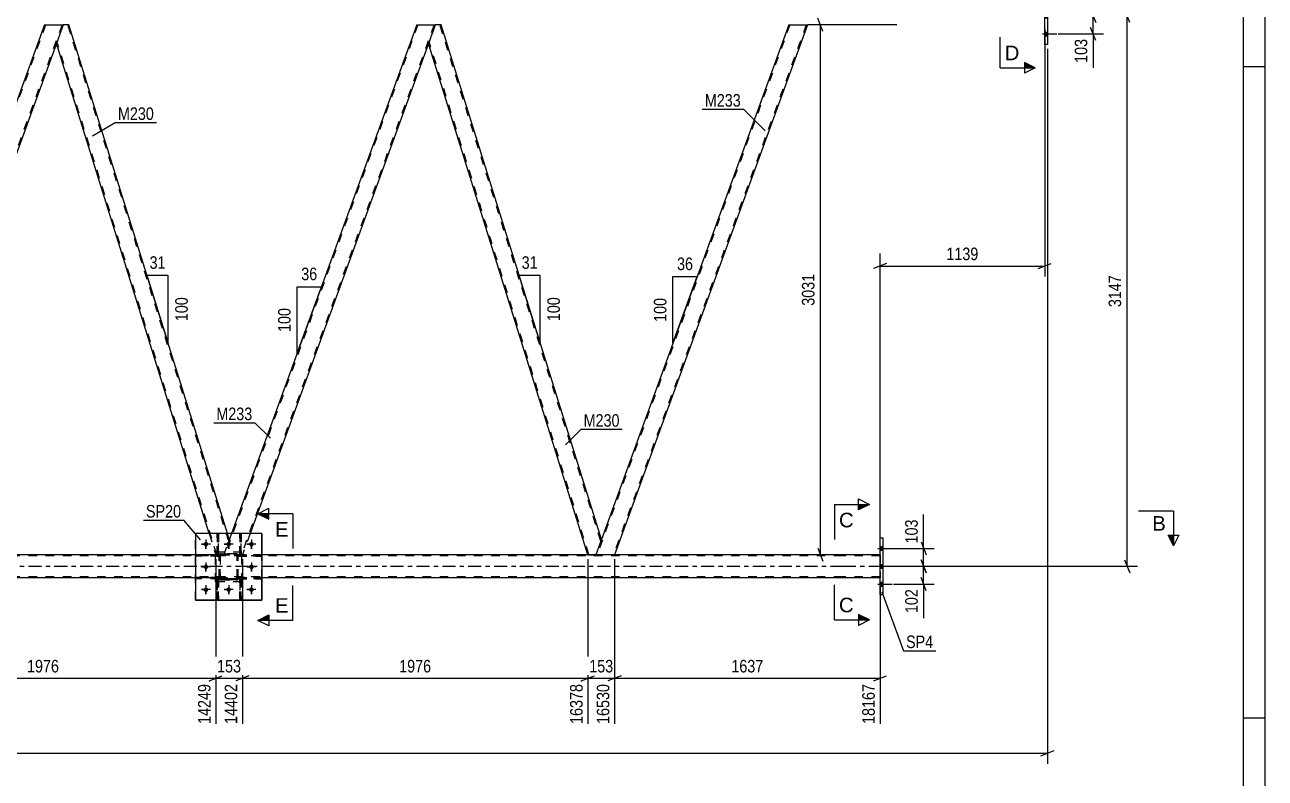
# Model space of a CAD drawing. Header units: millimetres. Extents: x 0 to 841, y 0 to 594.
# Drawn here: x 557.2 to 841, y 284.3 to 456.6 of the extents above; entities that cross this region are included whole.
import ezdxf

# ---------------------------------------------------------------- set-up
doc = ezdxf.new("R2010")
doc.units = ezdxf.units.MM
doc.linetypes.add('DXK_LINE_DOT2', pattern=[3.9198, 1.9599, -1.9599])
doc.linetypes.add('DXK_LINE_DOT3', pattern=[5.9187, 2.979, -0.9799, 0.9799, -0.9799])
doc.styles.add('Arial', font='arial.ttf', dxfattribs={"height": 0.2})
doc.styles.add('Arial Narrow', font='ARIALN.TTF', dxfattribs={"height": 0.2})

# ---------------------------------------------------------------- blocks, each defined once
blk = doc.blocks.new('Unknown-248143587-1133')
at = {"color": 5, "linetype": 'Continuous'}
for p, q in [((841, 0), (841, 594)), ((836, 5), (836, 589)), ((841, 447), (836, 447)), ((841, 298), (836, 298))]:
    blk.add_line(p, q, dxfattribs=at)
blk = doc.blocks.new('Bolt-248143587-3933 - 3863')
at = {"linetype": 'Continuous'}
for points in [[(753.53, 336.4), (753.53, 337.28), (752.89, 337.28), (752.89, 336.4)], [(753.53, 336.4), (753.53, 337.28), (752.89, 337.28), (752.89, 336.4)], [(753.53, 336.4), (753.53, 337.28), (752.89, 337.28), (752.89, 336.4)], [(753.53, 332.3), (753.53, 333.18), (752.89, 333.18), (752.89, 332.3)], [(753.53, 332.3), (753.53, 333.18), (752.89, 333.18), (752.89, 332.3)], [(753.53, 328.2), (753.53, 329.08), (752.89, 329.08), (752.89, 328.2)], [(753.53, 328.2), (753.53, 329.08), (752.89, 329.08), (752.89, 328.2)], [(753.53, 328.2), (753.53, 329.08), (752.89, 329.08), (752.89, 328.2)]]:
    blk.add_hatch(color=1, dxfattribs=at).paths.add_polyline_path(points)
at = {"color": 1, "linetype": 'Continuous'}
for p, q in [((752.37, 336.84), (755.69, 336.84)), ((752.37, 336.84), (755.69, 336.84)), ((752.37, 336.84), (755.69, 336.84)), ((752.89, 337.28), (753.53, 337.28)), ((752.89, 337.28), (753.53, 337.28)), ((752.89, 337.28), (753.53, 337.28)), ((752.89, 336.4), (753.53, 336.4)), ((752.89, 336.4), (753.53, 336.4)), ((752.89, 336.4), (753.53, 336.4)), ((752.37, 332.74), (755.69, 332.74)), ((752.37, 332.74), (755.69, 332.74)), ((752.89, 333.18), (753.53, 333.18)), ((752.89, 333.18), (753.53, 333.18)), ((752.89, 332.3), (753.53, 332.3)), ((752.89, 332.3), (753.53, 332.3)), ((752.37, 328.64), (755.69, 328.64)), ((752.37, 328.64), (755.69, 328.64)), ((752.37, 328.64), (755.69, 328.64)), ((752.89, 329.08), (753.53, 329.08)), ((752.89, 329.08), (753.53, 329.08)), ((752.89, 329.08), (753.53, 329.08)), ((752.89, 328.2), (753.53, 328.2)), ((752.89, 328.2), (753.53, 328.2)), ((752.89, 328.2), (753.53, 328.2))]:
    blk.add_line(p, q, dxfattribs=at)
blk = doc.blocks.new('Part-248143587-3879 - 3863')
at = {"color": 2, "linetype": 'Continuous'}
for p, q in [((611.48, 340.2), (596.28, 340.2)), ((596.28, 340.2), (596.28, 325)), ((611.48, 340.2), (611.48, 325)), ((611.48, 325), (596.28, 325))]:
    blk.add_line(p, q, dxfattribs=at)
blk = doc.blocks.new('Part-248143587-3935 - 3863')
at = {"color": 7, "linetype": 'DXK_LINE_DOT2'}
for p, q in [((596.28, 325), (596.28, 340.2)), ((611.48, 340.2), (596.28, 340.2)), ((611.48, 330.1), (611.48, 335.38))]:
    blk.add_line(p, q, dxfattribs=at)
at = {"color": 2, "linetype": 'Continuous'}
for p, q in [((611.48, 340.2), (611.48, 340.2)), ((611.48, 335.38), (611.48, 340.2)), ((611.48, 325), (611.48, 330.1)), ((596.28, 325), (596.28, 325)), ((596.28, 325), (611.48, 325))]:
    blk.add_line(p, q, dxfattribs=at)
blk = doc.blocks.new('Bolt-248143587-3872 - 3863')
at = {"linetype": 'Continuous'}
for points in [[(599.2, 337.8, -1), (598.16, 337.8, -1)], [(604.4, 337.8, -1), (603.36, 337.8, -1)], [(609.6, 337.8, -1), (608.56, 337.8, -1)], [(599.2, 332.6, -1), (598.16, 332.6, -1)], [(609.6, 332.6, -1), (608.56, 332.6, -1)], [(599.2, 327.4, -1), (598.16, 327.4, -1)], [(604.4, 327.4, -1), (603.36, 327.4, -1)], [(609.6, 327.4, -1), (608.56, 327.4, -1)]]:
    blk.add_hatch(color=1, dxfattribs=at).paths.add_polyline_path(points)
at = {"color": 1, "linetype": 'Continuous'}
for p, q in [((599.72, 337.8), (597.64, 337.8)), ((598.68, 338.84), (598.68, 336.76)), ((604.92, 337.8), (602.84, 337.8)), ((603.88, 338.84), (603.88, 336.76)), ((610.12, 337.8), (608.04, 337.8)), ((609.08, 338.84), (609.08, 336.76)), ((599.72, 332.6), (597.64, 332.6)), ((598.68, 333.64), (598.68, 331.56)), ((610.12, 332.6), (608.04, 332.6)), ((609.08, 333.64), (609.08, 331.56)), ((599.72, 327.4), (597.64, 327.4)), ((598.68, 328.44), (598.68, 326.36)), ((604.92, 327.4), (602.84, 327.4)), ((603.88, 328.44), (603.88, 326.36)), ((610.12, 327.4), (608.04, 327.4)), ((609.08, 328.44), (609.08, 326.36))]:
    blk.add_line(p, q, dxfattribs=at)
blk = doc.blocks.new('Part-248143587-3880 - 3863')
at = {"color": 7, "linetype": 'DXK_LINE_DOT2'}
for p, q in [((606.08, 335.04), (606.08, 335.36)), ((606.08, 335.36), (611.48, 335.36)), ((611.48, 335.04), (606.08, 335.04)), ((606.68, 335.04), (606.68, 335.36)), ((611.48, 335.36), (611.48, 335.04))]:
    blk.add_line(p, q, dxfattribs=at)
blk = doc.blocks.new('Part-248143587-3881 - 3863')
at = {"color": 7, "linetype": 'DXK_LINE_DOT2'}
for p, q in [((606.08, 329.84), (606.08, 330.16)), ((606.08, 330.16), (611.48, 330.16)), ((611.48, 329.84), (606.08, 329.84)), ((606.68, 329.84), (606.68, 330.16)), ((611.48, 330.16), (611.48, 329.84))]:
    blk.add_line(p, q, dxfattribs=at)
blk = doc.blocks.new('Part-248143587-3882 - 3863')
at = {"color": 7, "linetype": 'DXK_LINE_DOT2'}
for p, q in [((601.68, 335.36), (596.28, 335.36)), ((596.28, 335.04), (596.28, 335.36)), ((601.68, 335.04), (596.28, 335.04)), ((601.08, 335.04), (601.08, 335.36)), ((601.68, 335.36), (601.68, 335.04))]:
    blk.add_line(p, q, dxfattribs=at)
blk = doc.blocks.new('Part-248143587-3883 - 3863')
at = {"color": 7, "linetype": 'DXK_LINE_DOT2'}
for p, q in [((601.68, 330.16), (596.28, 330.16)), ((596.28, 329.84), (596.28, 330.16)), ((601.68, 329.84), (596.28, 329.84)), ((601.08, 329.84), (601.08, 330.16)), ((601.68, 330.16), (601.68, 329.84))]:
    blk.add_line(p, q, dxfattribs=at)
blk = doc.blocks.new('Part-248143587-3950 - 3863')
at = {"color": 7, "linetype": 'DXK_LINE_DOT2'}
for p, q in [((744.27, 335.14), (72.73, 335.14)), ((611.48, 335.38), (596.28, 335.38)), ((752.89, 335.14), (744.37, 335.14)), ((752.89, 335.38), (752.89, 330.1)), ((744.27, 330.34), (72.73, 330.34)), ((611.48, 330.1), (596.28, 330.1)), ((752.89, 330.34), (744.37, 330.34))]:
    blk.add_line(p, q, dxfattribs=at)
at = {"color": 2, "linetype": 'Continuous'}
for p, q in [((596.28, 335.38), (356.06, 335.38)), ((744.27, 335.38), (611.48, 335.38)), ((752.89, 335.38), (744.37, 335.38)), ((596.28, 330.1), (356.06, 330.1)), ((744.27, 330.1), (611.48, 330.1)), ((752.89, 330.1), (744.37, 330.1))]:
    blk.add_line(p, q, dxfattribs=at)
at = {"color": 7, "linetype": 'DXK_LINE_DOT3'}
for p, q in [((72.73, 332.74), (744.27, 332.74)), ((744.37, 332.74), (752.89, 332.74))]:
    blk.add_line(p, q, dxfattribs=at)
blk = doc.blocks.new('Part-248143587-3886 - 3863')
at = {"color": 2, "linetype": 'Continuous'}
for p, q in [((606.43, 340.2), (606.43, 340.2)), ((606.75, 340.2), (606.43, 340.2)), ((606.75, 340.2), (606.75, 340.2))]:
    blk.add_line(p, q, dxfattribs=at)
at = {"color": 7, "linetype": 'DXK_LINE_DOT2'}
for p, q in [((606.43, 335.36), (606.43, 340.2)), ((606.75, 335.36), (606.75, 340.2)), ((606.43, 335.96), (606.75, 335.96)), ((606.75, 335.36), (606.43, 335.36))]:
    blk.add_line(p, q, dxfattribs=at)
blk = doc.blocks.new('Part-248143587-3889 - 3863')
at = {"color": 2, "linetype": 'Continuous'}
for p, q in [((601.23, 340.2), (601.23, 340.2)), ((601.55, 340.2), (601.23, 340.2)), ((601.55, 340.2), (601.55, 340.2))]:
    blk.add_line(p, q, dxfattribs=at)
at = {"color": 7, "linetype": 'DXK_LINE_DOT2'}
for p, q in [((601.23, 335.36), (601.23, 340.2)), ((601.55, 335.36), (601.55, 340.2)), ((601.23, 335.96), (601.55, 335.96)), ((601.55, 335.36), (601.23, 335.36))]:
    blk.add_line(p, q, dxfattribs=at)
blk = doc.blocks.new('Part-248143587-3956 - 3863')
at = {"color": 7, "linetype": 'DXK_LINE_DOT2'}
for p, q in [((611.48, 330.16), (606.08, 330.16)), ((606.08, 329.84), (606.08, 330.16)), ((606.08, 329.84), (606.08, 330.16)), ((606.08, 329.84), (611.48, 329.84)), ((606.68, 329.84), (606.68, 330.16)), ((611.48, 330.1), (611.48, 330.16))]:
    blk.add_line(p, q, dxfattribs=at)
at = {"color": 2, "linetype": 'Continuous'}
for q in [(611.48, 330.1), (611.48, 329.84)]:
    blk.add_line((611.48, 329.84), q, dxfattribs=at)
blk = doc.blocks.new('Part-248143587-3892 - 3863')
at = {"color": 7, "linetype": 'DXK_LINE_DOT2'}
for p, q in [((606.75, 329.84), (606.43, 329.84)), ((606.43, 329.84), (606.43, 325)), ((606.43, 329.24), (606.75, 329.24)), ((606.75, 329.84), (606.75, 325)), ((606.43, 325), (606.75, 325))]:
    blk.add_line(p, q, dxfattribs=at)
blk = doc.blocks.new('Part-248143587-3895 - 3863')
at = {"color": 7, "linetype": 'DXK_LINE_DOT2'}
for p, q in [((601.55, 329.84), (601.23, 329.84)), ((601.23, 329.84), (601.23, 325)), ((601.23, 329.24), (601.55, 329.24)), ((601.55, 329.84), (601.55, 325)), ((601.23, 325), (601.55, 325))]:
    blk.add_line(p, q, dxfattribs=at)
blk = doc.blocks.new('Part-248143587-3967 - 3863')
at = {"color": 2, "linetype": 'Continuous'}
for p, q in [((651.14, 456.6), (649.59, 452.35)), ((652.46, 456.6), (651.14, 456.6)), ((689.16, 338.85), (652.46, 456.6)), ((686.05, 335.38), (649.59, 452.35)), ((688.89, 338.11), (687.89, 335.38)), ((689.16, 338.85), (688.89, 338.11))]:
    blk.add_line(p, q, dxfattribs=at)
at = {"color": 7, "linetype": 'DXK_LINE_DOT2'}
for p, q in [((689.02, 338.48), (652.2, 456.6)), ((686.3, 335.38), (649.73, 452.72)), ((689.14, 338.79), (688.89, 338.11)), ((686.05, 335.38), (687.89, 335.38))]:
    blk.add_line(p, q, dxfattribs=at)
blk = doc.blocks.new('Bolt-248143587-3932 - 3863')
at = {"linetype": 'Continuous'}
for points in [[(791.2, 462.26), (791.2, 463.14), (790.56, 463.14), (790.56, 462.26)], [(791.2, 462.26), (791.2, 463.14), (790.56, 463.14), (790.56, 462.26)], [(791.2, 462.26), (791.2, 463.14), (790.56, 463.14), (790.56, 462.26)], [(791.2, 458.16), (791.2, 459.04), (790.56, 459.04), (790.56, 458.16)], [(791.2, 458.16), (791.2, 459.04), (790.56, 459.04), (790.56, 458.16)], [(791.2, 454.06), (791.2, 454.94), (790.56, 454.94), (790.56, 454.06)], [(791.2, 454.06), (791.2, 454.94), (790.56, 454.94), (790.56, 454.06)], [(791.2, 454.06), (791.2, 454.94), (790.56, 454.94), (790.56, 454.06)]]:
    blk.add_hatch(color=1, dxfattribs=at).paths.add_polyline_path(points)
at = {"color": 1, "linetype": 'Continuous'}
for p, q in [((790.04, 462.7), (793.36, 462.7)), ((790.04, 462.7), (793.36, 462.7)), ((790.04, 462.7), (793.36, 462.7)), ((790.56, 463.14), (791.2, 463.14)), ((790.56, 463.14), (791.2, 463.14)), ((790.56, 463.14), (791.2, 463.14)), ((790.56, 462.26), (791.2, 462.26)), ((790.56, 462.26), (791.2, 462.26)), ((790.56, 462.26), (791.2, 462.26)), ((790.04, 458.6), (793.36, 458.6)), ((790.04, 458.6), (793.36, 458.6)), ((790.56, 459.04), (791.2, 459.04)), ((790.56, 459.04), (791.2, 459.04)), ((790.56, 458.16), (791.2, 458.16)), ((790.56, 458.16), (791.2, 458.16)), ((790.04, 454.5), (793.36, 454.5)), ((790.04, 454.5), (793.36, 454.5)), ((790.04, 454.5), (793.36, 454.5)), ((790.56, 454.94), (791.2, 454.94)), ((790.56, 454.94), (791.2, 454.94)), ((790.56, 454.94), (791.2, 454.94)), ((790.56, 454.06), (791.2, 454.06)), ((790.56, 454.06), (791.2, 454.06)), ((790.56, 454.06), (791.2, 454.06))]:
    blk.add_line(p, q, dxfattribs=at)
blk = doc.blocks.new('Part-248143587-3955 - 3863')
at = {"color": 7, "linetype": 'DXK_LINE_DOT2'}
for p, q in [((596.28, 335.04), (596.28, 335.36)), ((596.28, 335.36), (601.55, 335.36)), ((601.68, 335.04), (596.28, 335.04)), ((601.08, 335.04), (601.08, 335.36)), ((601.08, 335.36), (601.68, 335.36)), ((601.08, 335.04), (601.68, 335.04)), ((601.68, 335.04), (601.68, 335.36)), ((601.68, 335.36), (601.68, 335.04))]:
    blk.add_line(p, q, dxfattribs=at)
blk = doc.blocks.new('Part-248143587-3957 - 3863')
at = {"color": 7, "linetype": 'DXK_LINE_DOT2'}
for p, q in [((606.88, 335.36), (606.08, 335.36)), ((606.08, 335.36), (606.08, 335.04)), ((606.08, 335.04), (606.08, 335.36)), ((606.08, 335.04), (611.48, 335.04)), ((611.48, 335.36), (606.68, 335.36)), ((606.68, 335.36), (606.68, 335.04)), ((611.48, 335.36), (611.48, 335.04))]:
    blk.add_line(p, q, dxfattribs=at)
blk = doc.blocks.new('Part-248143587-3962 - 3863')
at = {"color": 7, "linetype": 'DXK_LINE_DOT2'}
for p, q in [((647.14, 456.6), (603.02, 335.38)), ((650.88, 456.6), (606.76, 335.38)), ((647.14, 456.6), (647.16, 456.6)), ((651.14, 456.6), (649.59, 452.35)), ((604.52, 340.2), (602.76, 335.38)), ((608.77, 340.2), (607.02, 335.38)), ((607.02, 335.38), (602.76, 335.38))]:
    blk.add_line(p, q, dxfattribs=at)
at = {"color": 2, "linetype": 'Continuous'}
for p, q in [((646.88, 456.6), (604.52, 340.2)), ((646.88, 456.6), (651.14, 456.6)), ((649.59, 452.35), (608.77, 340.2))]:
    blk.add_line(p, q, dxfattribs=at)
blk = doc.blocks.new('Part-248143587-3972 - 3863')
at = {"color": 7, "linetype": 'DXK_LINE_DOT2'}
for p, q in [((732.27, 456.6), (688.15, 335.38)), ((736.02, 456.6), (691.9, 335.38)), ((732.27, 456.6), (732.29, 456.6)), ((689.16, 338.85), (687.89, 335.38)), ((692.15, 335.38), (687.89, 335.38))]:
    blk.add_line(p, q, dxfattribs=at)
at = {"color": 2, "linetype": 'Continuous'}
for p, q in [((732.01, 456.6), (689.16, 338.85)), ((736.27, 456.6), (692.15, 335.38)), ((732.01, 456.6), (736.27, 456.6))]:
    blk.add_line(p, q, dxfattribs=at)
blk = doc.blocks.new('Part-248143587-4025 - 3863')
at = {"color": 7, "linetype": 'DXK_LINE_DOT2'}
for p, q in [((562, 456.6), (517.88, 335.38)), ((565.75, 456.6), (521.63, 335.38)), ((562, 456.6), (562.02, 456.6)), ((566, 456.6), (564.46, 452.35)), ((518.89, 338.85), (517.63, 335.38)), ((521.88, 335.38), (517.63, 335.38))]:
    blk.add_line(p, q, dxfattribs=at)
at = {"color": 2, "linetype": 'Continuous'}
for p, q in [((561.75, 456.6), (518.89, 338.85)), ((561.75, 456.6), (566, 456.6)), ((564.46, 452.35), (521.88, 335.38))]:
    blk.add_line(p, q, dxfattribs=at)
blk = doc.blocks.new('Part-248143587-4030 - 3863')
at = {"color": 2, "linetype": 'Continuous'}
for p, q in [((566, 456.6), (564.46, 452.35)), ((567.32, 456.6), (566, 456.6)), ((603.6, 340.2), (567.32, 456.6)), ((599.41, 340.2), (564.46, 452.35))]:
    blk.add_line(p, q, dxfattribs=at)
at = {"color": 7, "linetype": 'DXK_LINE_DOT2'}
for p, q in [((603.89, 338.48), (567.07, 456.6)), ((601.17, 335.38), (564.59, 452.72)), ((599.41, 340.2), (600.92, 335.38)), ((602.76, 335.38), (604.02, 338.85)), ((604.02, 338.85), (603.6, 340.2)), ((600.92, 335.38), (602.76, 335.38))]:
    blk.add_line(p, q, dxfattribs=at)
blk = doc.blocks.new('Part-248143587-4040 - 3863')
at = {"color": 2, "linetype": 'Continuous'}
for p, q in [((790.56, 452.1), (790.56, 465.1)), ((790.56, 465.1), (791.2, 465.1)), ((791.2, 465.1), (791.2, 452.1)), ((791.2, 452.1), (790.56, 452.1))]:
    blk.add_line(p, q, dxfattribs=at)
blk = doc.blocks.new('Part-248143587-4045 - 3863')
at = {"color": 2, "linetype": 'Continuous'}
for p, q in [((752.89, 326.24), (752.89, 339.24)), ((752.89, 339.24), (753.53, 339.24)), ((753.53, 339.24), (753.53, 326.24)), ((753.53, 326.24), (752.89, 326.24))]:
    blk.add_line(p, q, dxfattribs=at)
blk = doc.blocks.new('Part-248143587-4067 - 3863')
at = {"color": 7, "linetype": 'DXK_LINE_DOT2'}
for p, q in [((596.28, 329.84), (596.28, 330.16)), ((596.28, 330.16), (601.68, 330.16)), ((601.68, 329.84), (596.28, 329.84)), ((601.08, 329.84), (601.08, 330.16)), ((601.08, 330.16), (601.68, 330.16)), ((601.08, 329.84), (601.68, 329.84)), ((601.68, 329.84), (601.68, 330.16)), ((601.68, 330.16), (601.68, 329.84))]:
    blk.add_line(p, q, dxfattribs=at)
blk = doc.blocks.new('Part-248143587-4070 - 3863')
at = {"color": 7, "linetype": 'DXK_LINE_DOT2'}
for p, q in [((606.76, 340.2), (606.44, 340.2)), ((606.44, 340.2), (606.44, 335.96)), ((606.44, 340.2), (606.44, 335.36)), ((606.76, 335.96), (606.76, 340.2)), ((606.76, 340.2), (606.76, 335.36)), ((606.76, 335.96), (606.44, 335.96)), ((606.44, 335.96), (606.44, 335.36)), ((606.76, 335.36), (606.44, 335.36)), ((606.76, 335.36), (606.76, 335.96)), ((606.76, 335.36), (606.76, 335.36))]:
    blk.add_line(p, q, dxfattribs=at)
blk = doc.blocks.new('Part-248143587-4073 - 3863')
at = {"color": 7, "linetype": 'DXK_LINE_DOT2'}
for p, q in [((601.56, 340.2), (601.24, 340.2)), ((601.24, 340.2), (601.24, 335.96)), ((601.24, 340.2), (601.24, 335.36)), ((601.56, 335.96), (601.56, 340.2)), ((601.56, 340.2), (601.56, 335.36)), ((601.56, 335.96), (601.24, 335.96)), ((601.24, 335.96), (601.24, 335.36)), ((601.56, 335.36), (601.24, 335.36)), ((601.56, 335.36), (601.56, 335.96)), ((601.56, 335.36), (601.56, 335.36))]:
    blk.add_line(p, q, dxfattribs=at)
blk = doc.blocks.new('Part-248143587-4076 - 3863')
at = {"color": 7, "linetype": 'DXK_LINE_DOT2'}
for p, q in [((606.76, 329.84), (606.44, 329.84)), ((606.44, 329.24), (606.44, 329.84)), ((606.44, 325), (606.44, 329.84)), ((606.76, 329.24), (606.44, 329.24)), ((606.44, 329.24), (606.44, 325)), ((606.76, 329.84), (606.76, 325)), ((606.76, 325), (606.76, 329.84))]:
    blk.add_line(p, q, dxfattribs=at)
at = {"color": 2, "linetype": 'Continuous'}
blk.add_line((606.44, 325), (606.76, 325), dxfattribs=at)
blk = doc.blocks.new('Part-248143587-4079 - 3863')
at = {"color": 7, "linetype": 'DXK_LINE_DOT2'}
for p, q in [((601.56, 329.84), (601.24, 329.84)), ((601.24, 329.24), (601.24, 329.84)), ((601.24, 325), (601.24, 329.84)), ((601.56, 329.24), (601.24, 329.24)), ((601.24, 329.24), (601.24, 325)), ((601.56, 329.84), (601.56, 325)), ((601.56, 325), (601.56, 329.84))]:
    blk.add_line(p, q, dxfattribs=at)
at = {"color": 2, "linetype": 'Continuous'}
blk.add_line((601.24, 325), (601.56, 325), dxfattribs=at)
blk = doc.blocks.new('Part-248143587-4081 - 3863')
at = {"color": 7, "linetype": 'DXK_LINE_DOT2'}
for p, q in [((601.68, 335.12), (601.71, 335.31)), ((601.71, 335.31), (601.68, 335.12)), ((601.68, 330.08), (601.68, 335.12)), ((601.92, 335.12), (601.94, 335.22)), ((601.92, 330.08), (601.92, 335.12)), ((601.94, 335.22), (601.99, 335.29)), ((601.97, 335.57), (602.16, 335.6)), ((602.16, 335.6), (601.97, 335.57)), ((601.99, 335.29), (602.06, 335.35)), ((602.06, 335.35), (602.16, 335.36)), ((605.6, 335.6), (602.16, 335.6)), ((602.16, 335.36), (605.6, 335.36)), ((605.6, 335.6), (605.78, 335.57)), ((605.78, 335.57), (605.6, 335.6)), ((605.6, 335.36), (605.69, 335.35)), ((605.69, 335.35), (605.77, 335.29)), ((605.77, 335.29), (605.82, 335.22)), ((605.82, 335.22), (605.84, 335.12)), ((605.84, 330.08), (605.84, 335.12)), ((606.04, 335.31), (606.08, 335.12)), ((606.08, 335.12), (606.04, 335.31)), ((606.08, 330.08), (606.08, 335.12)), ((601.71, 329.9), (601.68, 330.08)), ((601.68, 330.08), (601.71, 329.9)), ((601.94, 329.99), (601.92, 330.08)), ((601.99, 329.91), (601.94, 329.99)), ((602.16, 329.6), (601.97, 329.64)), ((601.97, 329.64), (602.16, 329.6)), ((602.06, 329.86), (601.99, 329.91)), ((602.16, 329.84), (602.06, 329.86)), ((605.6, 329.84), (602.16, 329.84)), ((605.6, 329.6), (602.16, 329.6)), ((605.69, 329.86), (605.6, 329.84)), ((605.78, 329.64), (605.6, 329.6)), ((605.6, 329.6), (605.78, 329.64)), ((605.77, 329.91), (605.69, 329.86)), ((605.82, 329.99), (605.77, 329.91)), ((605.84, 330.08), (605.82, 329.99)), ((606.08, 330.08), (606.04, 329.9)), ((606.04, 329.9), (606.08, 330.08))]:
    blk.add_line(p, q, dxfattribs=at)
at = {"color": 7, "linetype": 'DXK_LINE_DOT3'}
blk.add_line((603.88, 332.6), (603.88, 332.6), dxfattribs=at)
at = {"color": 7, "linetype": 'DXK_LINE_DOT2'}
for centre, start, end in [((602.16, 335.12), 112.5, 157.5), ((602.16, 335.12), 112.5, 157.5), ((605.6, 335.12), 22.5, 67.5), ((605.6, 335.12), 22.5, 67.5), ((602.16, 330.08), 202.5, 247.5), ((602.16, 330.08), 202.5, 247.5), ((605.6, 330.08), 292.5, 337.5), ((605.6, 330.08), 292.5, 337.5)]:
    blk.add_arc(centre, 0.48, start, end, dxfattribs=at)
blk = doc.blocks.new('Part-248143587-4082 - 3863')
at = {"color": 7, "linetype": 'DXK_LINE_DOT2'}
for p, q in [((606.88, 336), (600.88, 336)), ((600.88, 329.2), (600.88, 336)), ((606.88, 329.2), (606.88, 336)), ((606.88, 329.2), (600.88, 329.2))]:
    blk.add_line(p, q, dxfattribs=at)
blk = doc.blocks.new('Part-248143587-4083 - 3863')
at = {"color": 7, "linetype": 'DXK_LINE_DOT2'}
for p, q in [((606.88, 336), (600.88, 336)), ((600.88, 329.2), (600.88, 336)), ((606.88, 329.2), (606.88, 336)), ((606.88, 329.2), (600.88, 329.2))]:
    blk.add_line(p, q, dxfattribs=at)
blk = doc.blocks.new('Part-248143587-4084 - 3863')
at = {"color": 7, "linetype": 'DXK_LINE_DOT2'}
for p, q in [((601.68, 335.12), (601.72, 335.31)), ((601.72, 335.31), (601.68, 335.12)), ((601.68, 330.08), (601.68, 335.12)), ((601.68, 335.12), (601.68, 335.12)), ((601.68, 330.08), (601.68, 335.12)), ((601.92, 335.12), (601.94, 335.21)), ((601.94, 335.21), (601.92, 335.12)), ((601.92, 330.08), (601.92, 335.12)), ((601.92, 335.12), (601.92, 335.12)), ((601.92, 335.12), (601.92, 330.08)), ((601.94, 335.21), (601.99, 335.29)), ((601.99, 335.29), (601.94, 335.21)), ((601.98, 335.57), (602.16, 335.6)), ((602.16, 335.6), (601.98, 335.57)), ((601.99, 335.29), (602.07, 335.34)), ((602.07, 335.34), (601.99, 335.29)), ((602.07, 335.34), (602.16, 335.36)), ((602.16, 335.36), (602.07, 335.34)), ((602.16, 335.6), (605.6, 335.6)), ((602.16, 335.6), (602.16, 335.6)), ((602.16, 335.6), (605.6, 335.6)), ((602.16, 335.36), (605.6, 335.36)), ((602.16, 335.36), (602.16, 335.36)), ((602.16, 335.36), (605.6, 335.36)), ((605.6, 335.6), (605.6, 335.6)), ((605.6, 335.6), (605.79, 335.57)), ((605.79, 335.57), (605.6, 335.6)), ((605.6, 335.36), (605.6, 335.36)), ((605.6, 335.36), (605.69, 335.34)), ((605.69, 335.34), (605.77, 335.29)), ((605.77, 335.29), (605.82, 335.21)), ((605.82, 335.21), (605.77, 335.29)), ((605.82, 335.21), (605.84, 335.12)), ((605.84, 335.12), (605.82, 335.21)), ((605.84, 330.08), (605.84, 335.12)), ((605.84, 335.12), (605.84, 335.12)), ((605.84, 330.08), (605.84, 335.12)), ((606.05, 335.31), (606.08, 335.12)), ((606.08, 335.12), (606.05, 335.31)), ((606.08, 330.08), (606.08, 335.12)), ((606.08, 335.12), (606.08, 335.12)), ((606.08, 330.08), (606.08, 335.12)), ((601.68, 330.08), (601.68, 330.08)), ((601.72, 329.9), (601.68, 330.08)), ((601.68, 330.08), (601.72, 329.9)), ((601.92, 330.08), (601.92, 330.08)), ((601.94, 329.99), (601.92, 330.08)), ((601.92, 330.08), (601.94, 329.99)), ((601.99, 329.91), (601.94, 329.99)), ((601.94, 329.99), (601.99, 329.91)), ((602.16, 329.6), (601.98, 329.64)), ((601.98, 329.64), (602.16, 329.6)), ((602.07, 329.86), (601.99, 329.91)), ((602.16, 329.84), (602.07, 329.86)), ((602.16, 329.84), (605.6, 329.84)), ((602.16, 329.84), (602.16, 329.84)), ((602.16, 329.84), (605.6, 329.84)), ((602.16, 329.6), (605.6, 329.6)), ((602.16, 329.6), (602.16, 329.6)), ((605.6, 329.6), (602.16, 329.6)), ((605.69, 329.86), (605.6, 329.84)), ((605.6, 329.84), (605.69, 329.86)), ((605.6, 329.84), (605.6, 329.84)), ((605.79, 329.64), (605.6, 329.6)), ((605.6, 329.6), (605.79, 329.64)), ((605.6, 329.6), (605.6, 329.6)), ((605.77, 329.91), (605.69, 329.86)), ((605.69, 329.86), (605.77, 329.91)), ((605.82, 329.99), (605.77, 329.91)), ((605.77, 329.91), (605.82, 329.99)), ((605.84, 330.08), (605.82, 329.99)), ((605.82, 329.99), (605.84, 330.08)), ((605.84, 330.08), (605.84, 330.08)), ((606.08, 330.08), (606.05, 329.9)), ((606.05, 329.9), (606.08, 330.08)), ((606.08, 330.08), (606.08, 330.08))]:
    blk.add_line(p, q, dxfattribs=at)
at = {"color": 7, "linetype": 'DXK_LINE_DOT3'}
blk.add_line((603.88, 332.6), (603.88, 332.6), dxfattribs=at)
at = {"color": 7, "linetype": 'DXK_LINE_DOT2'}
for centre, start, end in [((602.16, 335.12), 112.5, 157.5), ((602.16, 335.12), 112.5, 157.5), ((605.6, 335.12), 22.5, 67.5), ((605.6, 335.12), 22.5, 67.5), ((602.16, 330.08), 202.5, 247.5), ((602.16, 330.08), 202.5, 247.5), ((605.6, 330.08), 292.5, 337.5), ((605.6, 330.08), 292.5, 337.5)]:
    blk.add_arc(centre, 0.48, start, end, dxfattribs=at)
blk = doc.blocks.new('Bolt-248143587-4114 - 3863')
at = {"color": 1, "linetype": 'Continuous'}
for p, q in [((597.64, 337.8), (598.33, 337.8)), ((598.68, 338.84), (598.68, 338.15)), ((599.72, 337.8), (599.03, 337.8)), ((602.84, 337.8), (603.53, 337.8)), ((603.88, 338.84), (603.88, 338.15)), ((604.92, 337.8), (604.23, 337.8)), ((608.04, 337.8), (608.73, 337.8)), ((609.08, 338.84), (609.08, 338.15)), ((610.12, 337.8), (609.43, 337.8)), ((598.68, 336.76), (598.68, 337.45)), ((603.88, 336.76), (603.88, 337.45)), ((609.08, 336.76), (609.08, 337.45)), ((597.64, 332.6), (598.33, 332.6)), ((598.68, 333.64), (598.68, 332.95)), ((598.68, 331.56), (598.68, 332.25)), ((599.72, 332.6), (599.03, 332.6)), ((608.04, 332.6), (608.73, 332.6)), ((609.08, 333.64), (609.08, 332.95)), ((609.08, 331.56), (609.08, 332.25)), ((610.12, 332.6), (609.43, 332.6)), ((597.64, 327.4), (598.33, 327.4)), ((598.68, 328.44), (598.68, 327.75)), ((598.68, 326.36), (598.68, 327.05)), ((599.72, 327.4), (599.03, 327.4)), ((602.84, 327.4), (603.53, 327.4)), ((603.88, 328.44), (603.88, 327.75)), ((603.88, 326.36), (603.88, 327.05)), ((604.92, 327.4), (604.23, 327.4)), ((608.04, 327.4), (608.73, 327.4)), ((609.08, 328.44), (609.08, 327.75)), ((609.08, 326.36), (609.08, 327.05)), ((610.12, 327.4), (609.43, 327.4))]:
    blk.add_line(p, q, dxfattribs=at)
blk = doc.blocks.new('StraightDimension-248143587-4302 - 3863')
at = {"color": 7, "linetype": 'Continuous'}
for p, q in [((607.02, 334.38), (607.02, 296.67)), ((686.05, 334.38), (686.05, 296.67)), ((608.52, 307.71), (605.52, 306.51)), ((607.02, 307.11), (686.05, 307.11)), ((684.55, 306.51), (687.55, 307.71))]:
    blk.add_line(p, q, dxfattribs=at)
at = {"color": 0}
blk.add_wipeout([(650.79, 307.86), (650.79, 312.06), (642.28, 312.06), (642.28, 307.86)], dxfattribs=at)
at = {"color": 0, "linetype": 'Continuous'}
blk.add_wipeout([(685.45, 306.41), (681.25, 306.41), (681.25, 296.07), (685.45, 296.07)], dxfattribs=at)
at = {"color": 3, "style": 'Arial Narrow'}
blk.add_text('1976', height=2.863, dxfattribs=at).set_placement((642.88, 308.46))
at = {"color": 3, "linetype": 'Continuous', "style": 'Arial Narrow'}
blk.add_text('16378', height=2.863, rotation=90.0002, dxfattribs=at).set_placement((684.85, 296.67))
blk = doc.blocks.new('StraightDimension-248143587-4282 - 3863')
at = {"color": 7, "linetype": 'Continuous'}
for p, q in [((686.05, 334.38), (686.05, 296.67)), ((692.15, 334.38), (692.15, 296.67)), ((684.55, 306.51), (687.55, 307.71)), ((686.05, 307.11), (692.15, 307.11)), ((693.65, 307.71), (690.65, 306.51))]:
    blk.add_line(p, q, dxfattribs=at)
at = {"color": 0}
blk.add_wipeout([(692.44, 307.86), (692.44, 312.06), (685.76, 312.06), (685.76, 307.86)], dxfattribs=at)
at = {"color": 0, "linetype": 'Continuous'}
blk.add_wipeout([(691.55, 306.41), (687.35, 306.41), (687.35, 296.07), (691.55, 296.07)], dxfattribs=at)
at = {"color": 3, "style": 'Arial Narrow'}
blk.add_text('153', height=2.863, dxfattribs=at).set_placement((686.36, 308.46))
at = {"color": 3, "linetype": 'Continuous', "style": 'Arial Narrow'}
blk.add_text('16530', height=2.863, rotation=90.0002, dxfattribs=at).set_placement((690.95, 296.67))
blk = doc.blocks.new('StraightDimension-248143587-4342 - 3863')
at = {"color": 7, "linetype": 'Continuous'}
for p, q in [((521.88, 334.38), (521.88, 296.67)), ((600.92, 334.38), (600.92, 296.67)), ((523.38, 307.71), (520.38, 306.51)), ((521.88, 307.11), (600.92, 307.11)), ((599.42, 306.51), (602.42, 307.71))]:
    blk.add_line(p, q, dxfattribs=at)
at = {"color": 0}
blk.add_wipeout([(565.66, 307.86), (565.66, 312.06), (557.14, 312.06), (557.14, 307.86)], dxfattribs=at)
at = {"color": 0, "linetype": 'Continuous'}
blk.add_wipeout([(600.32, 306.41), (596.12, 306.41), (596.12, 296.07), (600.32, 296.07)], dxfattribs=at)
at = {"color": 3, "style": 'Arial Narrow'}
blk.add_text('1976', height=2.863, dxfattribs=at).set_placement((557.74, 308.46))
at = {"color": 3, "linetype": 'Continuous', "style": 'Arial Narrow'}
blk.add_text('14249', height=2.863, rotation=90.0002, dxfattribs=at).set_placement((599.72, 296.67))
blk = doc.blocks.new('AngleDimension-248143587-4952 - 3863')
at = {"color": 7, "linetype": 'Continuous'}
for p, q in [((705.51, 398.99), (711.05, 398.99)), ((705.51, 383.77), (711.05, 398.99)), ((705.51, 383.77), (705.51, 398.99)), ((709.98, 396.06), (711.05, 398.99))]:
    blk.add_line(p, q, dxfattribs=at)
at = {"color": 0}
for points in [[(710.71, 399.89), (710.71, 404.09), (705.85, 404.09), (705.85, 399.89)], [(704.61, 394.72), (700.41, 394.72), (700.41, 388.04), (704.61, 388.04)]]:
    blk.add_wipeout(points, dxfattribs=at)
at = {"color": 3, "style": 'Arial Narrow'}
blk.add_text('36', height=2.863, dxfattribs=at).set_placement((706.45, 400.49))
blk.add_text('100', height=2.863, rotation=90.0002, dxfattribs=at).set_placement((704.01, 388.64))
blk = doc.blocks.new('StraightDimension-248143587-17971 - 3863')
at = {"color": 7, "linetype": 'Continuous'}
for p, q in [((801.04, 460.1), (802.24, 457.1)), ((793.16, 458.6), (804.04, 458.6)), ((801.64, 454.5), (801.64, 458.6)), ((793.6, 454.5), (804.04, 454.5)), ((802.24, 453), (801.04, 456))]:
    blk.add_line(p, q, dxfattribs=at)
at = {"color": 0}
blk.add_wipeout([(800.89, 453.97), (796.69, 453.97), (796.69, 447.29), (800.89, 447.29)], dxfattribs=at)
at = {"color": 7, "linetype": 'Continuous'}
blk.add_line((801.64, 454.5), (801.64, 446.76), dxfattribs=at)
blk.add_line((801.64, 454.5), (801.64, 446.76), dxfattribs=at)
at = {"color": 3, "style": 'Arial Narrow'}
blk.add_text('103', height=2.863, rotation=90.0002, dxfattribs=at).set_placement((800.29, 447.89))
blk = doc.blocks.new('StraightDimension-248143587-17949 - 3863')
at = {"color": 7, "linetype": 'Continuous'}
for p, q in [((762.26, 338.34), (763.46, 335.34)), ((755.03, 336.84), (765.26, 336.84)), ((762.86, 332.74), (762.86, 336.84)), ((755.03, 332.74), (765.26, 332.74)), ((763.46, 331.24), (762.26, 334.24))]:
    blk.add_line(p, q, dxfattribs=at)
at = {"color": 0}
blk.add_wipeout([(762.11, 344.05), (757.91, 344.05), (757.91, 337.36), (762.11, 337.36)], dxfattribs=at)
at = {"color": 7, "linetype": 'Continuous'}
blk.add_line((762.86, 336.84), (762.86, 344.57), dxfattribs=at)
blk.add_line((762.86, 336.84), (762.86, 344.57), dxfattribs=at)
at = {"color": 3, "style": 'Arial Narrow'}
blk.add_text('103', height=2.863, rotation=90.0002, dxfattribs=at).set_placement((761.51, 337.96))
blk = doc.blocks.new('AngleDimension-248143587-4938 - 3863')
at = {"color": 7, "linetype": 'Continuous'}
for p, q in [((619.53, 396.68), (625.07, 396.68)), ((619.53, 381.46), (625.07, 396.68)), ((619.53, 381.46), (619.53, 396.68)), ((624.85, 396.06), (625.07, 396.68))]:
    blk.add_line(p, q, dxfattribs=at)
at = {"color": 0}
for points in [[(624.73, 397.58), (624.73, 401.78), (619.87, 401.78), (619.87, 397.58)], [(618.63, 392.41), (614.43, 392.41), (614.43, 385.73), (618.63, 385.73)]]:
    blk.add_wipeout(points, dxfattribs=at)
at = {"color": 3, "style": 'Arial Narrow'}
blk.add_text('36', height=2.863, dxfattribs=at).set_placement((620.47, 398.18))
blk.add_text('100', height=2.863, rotation=90.0002, dxfattribs=at).set_placement((618.03, 386.33))
blk = doc.blocks.new('AngleDimension-248143587-5022 - 3863')
at = {"color": 7, "linetype": 'Continuous'}
for p, q in [((588.36, 389.12), (585.19, 399.28)), ((590.01, 399.28), (585.19, 399.28)), ((590.01, 383.82), (585.19, 399.28)), ((590.01, 383.82), (590.01, 399.28))]:
    blk.add_line(p, q, dxfattribs=at)
at = {"color": 0}
for points in [[(590.03, 400.18), (590.03, 404.38), (585.17, 404.38), (585.17, 400.18)], [(595.11, 394.89), (590.91, 394.89), (590.91, 388.21), (595.11, 388.21)]]:
    blk.add_wipeout(points, dxfattribs=at)
at = {"color": 3, "style": 'Arial Narrow'}
blk.add_text('31', height=2.863, dxfattribs=at).set_placement((585.77, 400.78))
blk.add_text('100', height=2.863, rotation=90.0002, dxfattribs=at).set_placement((594.51, 388.81))
blk = doc.blocks.new('StraightDimension-248143587-4322 - 3863')
at = {"color": 7, "linetype": 'Continuous'}
for p, q in [((600.92, 334.38), (600.92, 296.67)), ((607.02, 334.38), (607.02, 296.67)), ((599.42, 306.51), (602.42, 307.71)), ((600.92, 307.11), (607.02, 307.11)), ((608.52, 307.71), (605.52, 306.51))]:
    blk.add_line(p, q, dxfattribs=at)
at = {"color": 0}
blk.add_wipeout([(607.31, 307.86), (607.31, 312.06), (600.62, 312.06), (600.62, 307.86)], dxfattribs=at)
at = {"color": 0, "linetype": 'Continuous'}
blk.add_wipeout([(606.42, 306.41), (602.22, 306.41), (602.22, 296.07), (606.42, 296.07)], dxfattribs=at)
at = {"color": 3, "style": 'Arial Narrow'}
blk.add_text('153', height=2.863, dxfattribs=at).set_placement((601.22, 308.46))
at = {"color": 3, "linetype": 'Continuous', "style": 'Arial Narrow'}
blk.add_text('14402', height=2.863, rotation=90.0002, dxfattribs=at).set_placement((605.82, 296.67))
blk = doc.blocks.new('StraightDimension-248143587-4182 - 3863')
at = {"color": 7, "linetype": 'Continuous'}
for p, q in [((739.83, 455.1), (738.63, 458.1)), ((756.7, 456.6), (736.38, 456.6)), ((739.23, 335.38), (739.23, 456.6)), ((746.31, 335.38), (736.38, 335.38)), ((738.63, 336.88), (739.83, 333.88))]:
    blk.add_line(p, q, dxfattribs=at)
at = {"color": 0}
blk.add_wipeout([(738.48, 400.25), (734.28, 400.25), (734.28, 391.73), (738.48, 391.73)], dxfattribs=at)
at = {"color": 3, "style": 'Arial Narrow'}
blk.add_text('3031', height=2.863, rotation=90.0002, dxfattribs=at).set_placement((737.88, 392.33))
blk = doc.blocks.new('StraightDimension-248143587-4212 - 3863')
at = {"color": 7, "linetype": 'Continuous'}
for p, q in [((790.56, 455.6), (790.56, 399.02)), ((752.89, 336.38), (752.89, 404.27)), ((754.39, 402.02), (751.39, 400.82)), ((752.89, 401.42), (790.56, 401.42)), ((789.06, 400.82), (792.06, 402.02))]:
    blk.add_line(p, q, dxfattribs=at)
at = {"color": 0}
blk.add_wipeout([(775.98, 402.17), (775.98, 406.37), (767.47, 406.37), (767.47, 402.17)], dxfattribs=at)
at = {"color": 3, "style": 'Arial Narrow'}
blk.add_text('1139', height=2.863, dxfattribs=at).set_placement((768.07, 402.77))
blk = doc.blocks.new('StraightDimension-248143587-4223 - 3863')
at = {"color": 7, "linetype": 'Continuous'}
for p, q in [((810, 457.1), (808.8, 460.1)), ((791.56, 458.6), (811.8, 458.6)), ((809.4, 332.74), (809.4, 458.6)), ((753.89, 332.74), (811.8, 332.74)), ((808.8, 334.24), (810, 331.24))]:
    blk.add_line(p, q, dxfattribs=at)
at = {"color": 0}
blk.add_wipeout([(808.65, 399.93), (804.45, 399.93), (804.45, 391.41), (808.65, 391.41)], dxfattribs=at)
at = {"color": 3, "style": 'Arial Narrow'}
blk.add_text('3147', height=2.863, rotation=90.0002, dxfattribs=at).set_placement((808.05, 392.01))
blk = doc.blocks.new('StraightDimension-248143587-4269 - 3863')
at = {"color": 7, "linetype": 'Continuous'}
for p, q in [((692.15, 334.38), (692.15, 296.67)), ((752.89, 329.1), (752.89, 296.67)), ((693.65, 307.71), (690.65, 306.51)), ((692.15, 307.11), (752.89, 307.11)), ((751.39, 306.51), (754.39, 307.71))]:
    blk.add_line(p, q, dxfattribs=at)
at = {"color": 0}
blk.add_wipeout([(726.78, 307.86), (726.78, 312.06), (718.27, 312.06), (718.27, 307.86)], dxfattribs=at)
at = {"color": 0, "linetype": 'Continuous'}
blk.add_wipeout([(752.29, 306.41), (748.09, 306.41), (748.09, 296.07), (752.29, 296.07)], dxfattribs=at)
at = {"color": 3, "style": 'Arial Narrow'}
blk.add_text('1637', height=2.863, dxfattribs=at).set_placement((718.87, 308.46))
at = {"color": 3, "linetype": 'Continuous', "style": 'Arial Narrow'}
blk.add_text('18167', height=2.863, rotation=90.0002, dxfattribs=at).set_placement((751.69, 296.67))
blk = doc.blocks.new('StraightDimension-248143587-17950 - 3863')
at = {"color": 7, "linetype": 'Continuous'}
for p, q in [((755.03, 332.74), (765.26, 332.74)), ((762.26, 334.24), (763.46, 331.24)), ((762.86, 328.64), (762.86, 332.74)), ((763.46, 327.14), (762.26, 330.14)), ((755.93, 328.64), (765.26, 328.64))]:
    blk.add_line(p, q, dxfattribs=at)
at = {"color": 0}
blk.add_wipeout([(762.11, 328.11), (757.91, 328.11), (757.91, 321.43), (762.11, 321.43)], dxfattribs=at)
at = {"color": 7, "linetype": 'Continuous'}
blk.add_line((762.86, 328.64), (762.86, 320.9), dxfattribs=at)
blk.add_line((762.86, 328.64), (762.86, 320.9), dxfattribs=at)
at = {"color": 3, "style": 'Arial Narrow'}
blk.add_text('102', height=2.863, rotation=90.0002, dxfattribs=at).set_placement((761.51, 322.03))
blk = doc.blocks.new('StraightDimension-248143587-4546 - 3863')
at = {"color": 7, "linetype": 'Continuous'}
for p, q in [((791.2, 451.1), (791.2, 287.56)), ((63.47, 289.96), (791.2, 289.96)), ((789.7, 289.36), (792.7, 290.56))]:
    blk.add_line(p, q, dxfattribs=at)
blk = doc.blocks.new('AngleDimension-248143587-5036 - 3863')
at = {"color": 7, "linetype": 'Continuous'}
for p, q in [((673.49, 389.12), (670.32, 399.28)), ((675.14, 399.28), (670.32, 399.28)), ((675.14, 383.82), (670.32, 399.28)), ((675.14, 383.82), (675.14, 399.28))]:
    blk.add_line(p, q, dxfattribs=at)
at = {"color": 0}
for points in [[(675.16, 400.18), (675.16, 404.38), (670.3, 404.38), (670.3, 400.18)], [(680.24, 394.89), (676.04, 394.89), (676.04, 388.21), (680.24, 388.21)]]:
    blk.add_wipeout(points, dxfattribs=at)
at = {"color": 3, "style": 'Arial Narrow'}
blk.add_text('31', height=2.863, dxfattribs=at).set_placement((670.9, 400.78))
blk.add_text('100', height=2.863, rotation=90.0002, dxfattribs=at).set_placement((679.64, 388.81))
blk = doc.blocks.new('Mark-248143587-3875 - 3863')
at = {"color": 0}
blk.add_wipeout([(592.99, 343.89), (592.99, 346.89), (584.95, 346.89), (584.95, 343.89)], dxfattribs=at)
blk.add_wipeout([(592.99, 343.89), (592.99, 346.89), (584.95, 346.89), (584.95, 343.89)], dxfattribs=at)
at = {"color": 30, "linetype": 'Continuous'}
for p in [(584.35, 343.29), (597.41, 338.81)]:
    blk.add_line(p, (593.59, 343.29), dxfattribs=at)
at = {"color": 3, "style": 'Arial Narrow'}
blk.add_text('SP20', height=2.863, dxfattribs=at).set_placement((584.95, 343.89))
blk = doc.blocks.new('Mark-248143587-3968 - 3863')
at = {"color": 0}
blk.add_wipeout([(721.03, 437.89), (721.03, 440.89), (712.81, 440.89), (712.81, 437.89)], dxfattribs=at)
blk.add_wipeout([(721.03, 437.89), (721.03, 440.89), (712.81, 440.89), (712.81, 437.89)], dxfattribs=at)
at = {"color": 30, "linetype": 'Continuous'}
for p in [(712.21, 437.29), (726.58, 432.34)]:
    blk.add_line(p, (721.63, 437.29), dxfattribs=at)
at = {"color": 3, "style": 'Arial Narrow'}
blk.add_text('M233', height=2.863, dxfattribs=at).set_placement((712.81, 437.89))
blk = doc.blocks.new('Mark-248143587-3958 - 3863')
at = {"color": 0}
blk.add_wipeout([(609.27, 366.17), (609.27, 369.17), (601.05, 369.17), (601.05, 366.17)], dxfattribs=at)
blk.add_wipeout([(609.27, 366.17), (609.27, 369.17), (601.05, 369.17), (601.05, 366.17)], dxfattribs=at)
at = {"color": 30, "linetype": 'Continuous'}
for p in [(600.45, 365.57), (613.41, 362.04)]:
    blk.add_line(p, (609.87, 365.57), dxfattribs=at)
at = {"color": 3, "style": 'Arial Narrow'}
blk.add_text('M233', height=2.863, dxfattribs=at).set_placement((601.05, 366.17))
blk = doc.blocks.new('Mark-248143587-3963 - 3863')
at = {"color": 0}
blk.add_wipeout([(693.3, 364.67), (693.3, 367.67), (685.08, 367.67), (685.08, 364.67)], dxfattribs=at)
blk.add_wipeout([(693.3, 364.67), (693.3, 367.67), (685.08, 367.67), (685.08, 364.67)], dxfattribs=at)
at = {"color": 30, "linetype": 'Continuous'}
for p, q in [((680.94, 360.53), (684.48, 364.07)), ((684.48, 364.07), (693.9, 364.07))]:
    blk.add_line(p, q, dxfattribs=at)
at = {"color": 3, "style": 'Arial Narrow'}
blk.add_text('M230', height=2.863, dxfattribs=at).set_placement((685.08, 364.67))
blk = doc.blocks.new('SectionMark-248143587-5067 - 3863')
at = {"color": 6, "linetype": 'Continuous'}
for p in [(820.02, 345.38), (821.27, 339.88)]:
    blk.add_line(p, (820.02, 337.38), dxfattribs=at)
at = {"color": 0, "linetype": 'Continuous'}
blk.add_wipeout([(818.27, 340.88), (818.27, 344.38), (815.16, 344.38), (815.16, 340.88)], dxfattribs=at)
at = {"linetype": 'Continuous'}
blk.add_hatch(color=6, dxfattribs=at).paths.add_polyline_path([(818.77, 339.88), (820.02, 339.88), (820.02, 337.38)])
at = {"color": 6, "linetype": 'Continuous'}
for p, q in [((820.02, 345.38), (812.02, 345.38)), ((818.77, 339.88), (821.27, 339.88)), ((820.02, 337.38), (818.77, 339.88))]:
    blk.add_line(p, q, dxfattribs=at)
at = {"color": 3, "linetype": 'Continuous', "style": 'Arial'}
blk.add_text('B', height=3.34, dxfattribs=at).set_placement((815.16, 340.88))
blk = doc.blocks.new('Mark-248143587-4026 - 3863')
at = {"color": 0}
blk.add_wipeout([(586.76, 434.84), (586.76, 437.84), (578.54, 437.84), (578.54, 434.84)], dxfattribs=at)
blk.add_wipeout([(586.76, 434.84), (586.76, 437.84), (578.54, 437.84), (578.54, 434.84)], dxfattribs=at)
at = {"color": 30, "linetype": 'Continuous'}
for p, q in [((572.74, 431.24), (577.94, 434.24)), ((577.94, 434.24), (587.36, 434.24))]:
    blk.add_line(p, q, dxfattribs=at)
at = {"color": 3, "style": 'Arial Narrow'}
blk.add_text('M230', height=2.863, dxfattribs=at).set_placement((578.54, 434.84))
blk = doc.blocks.new('Mark-248143587-4041 - 3863')
at = {"color": 0}
blk.add_wipeout([(765.05, 314.03), (765.05, 317.03), (758.84, 317.03), (758.84, 314.03)], dxfattribs=at)
blk.add_wipeout([(765.05, 314.03), (765.05, 317.03), (758.84, 317.03), (758.84, 314.03)], dxfattribs=at)
at = {"color": 30, "linetype": 'Continuous'}
for p, q in [((753.29, 326.89), (758.24, 313.43)), ((758.24, 313.43), (765.65, 313.43))]:
    blk.add_line(p, q, dxfattribs=at)
at = {"color": 3, "style": 'Arial Narrow'}
blk.add_text('SP4', height=2.863, dxfattribs=at).set_placement((758.84, 314.03))
blk = doc.blocks.new('SectionMark-248143587-5057 - 3863')
at = {"color": 6, "linetype": 'Continuous'}
for p, q in [((780.4, 469.55), (788.4, 469.55)), ((785.9, 470.8), (788.4, 469.55)), ((780.4, 446.75), (788.4, 446.75)), ((788.4, 446.75), (785.9, 445.5))]:
    blk.add_line(p, q, dxfattribs=at)
at = {"color": 0, "linetype": 'Continuous'}
for points in [[(784.77, 464.3), (784.77, 467.8), (781.4, 467.8), (781.4, 464.3)], [(784.77, 448.5), (784.77, 452), (781.4, 452), (781.4, 448.5)]]:
    blk.add_wipeout(points, dxfattribs=at)
at = {"linetype": 'Continuous'}
for points in [[(785.9, 468.3), (785.9, 469.55), (788.4, 469.55)], [(785.9, 446.75), (785.9, 448), (788.4, 446.75)]]:
    blk.add_hatch(color=6, dxfattribs=at).paths.add_polyline_path(points)
at = {"color": 6, "linetype": 'Continuous'}
for p, q in [((780.4, 469.55), (780.4, 462.55)), ((785.9, 468.3), (785.9, 470.8)), ((788.4, 469.55), (785.9, 468.3)), ((780.4, 446.75), (780.4, 453.75)), ((788.4, 446.75), (785.9, 448)), ((785.9, 448), (785.9, 445.5))]:
    blk.add_line(p, q, dxfattribs=at)
at = {"color": 3, "linetype": 'Continuous', "style": 'Arial'}
for p in [(781.4, 464.3), (781.4, 448.5)]:
    blk.add_text('D', height=3.34, dxfattribs=at).set_placement(p)
blk = doc.blocks.new('SectionMark-248143587-5061 - 3863')
at = {"color": 6, "linetype": 'Continuous'}
for p, q in [((742.49, 346.9), (750.49, 346.9)), ((747.99, 348.15), (750.49, 346.9)), ((742.49, 320.46), (750.49, 320.46)), ((750.49, 320.46), (747.99, 319.21))]:
    blk.add_line(p, q, dxfattribs=at)
at = {"color": 0, "linetype": 'Continuous'}
for points in [[(746.86, 341.65), (746.86, 345.15), (743.49, 345.15), (743.49, 341.65)], [(746.86, 322.21), (746.86, 325.71), (743.49, 325.71), (743.49, 322.21)]]:
    blk.add_wipeout(points, dxfattribs=at)
at = {"linetype": 'Continuous'}
for points in [[(747.99, 345.65), (747.99, 346.9), (750.49, 346.9)], [(747.99, 320.46), (747.99, 321.71), (750.49, 320.46)]]:
    blk.add_hatch(color=6, dxfattribs=at).paths.add_polyline_path(points)
at = {"color": 6, "linetype": 'Continuous'}
for p, q in [((742.49, 346.9), (742.49, 338.9)), ((747.99, 345.65), (747.99, 348.15)), ((750.49, 346.9), (747.99, 345.65)), ((742.49, 320.46), (742.49, 328.46)), ((750.49, 320.46), (747.99, 321.71)), ((747.99, 321.71), (747.99, 319.21))]:
    blk.add_line(p, q, dxfattribs=at)
at = {"color": 3, "linetype": 'Continuous', "style": 'Arial'}
for p in [(743.49, 341.65), (743.49, 322.21)]:
    blk.add_text('C', height=3.34, dxfattribs=at).set_placement(p)
blk = doc.blocks.new('SectionMark-248143587-5073 - 3863')
at = {"color": 6, "linetype": 'Continuous'}
for p, q in [((610.57, 344.77), (613.07, 346.02)), ((618.57, 344.77), (610.57, 344.77)), ((618.57, 320.35), (610.57, 320.35)), ((613.07, 319.1), (610.57, 320.35))]:
    blk.add_line(p, q, dxfattribs=at)
at = {"color": 0, "linetype": 'Continuous'}
for points in [[(617.57, 339.52), (617.57, 343.02), (614.46, 343.02), (614.46, 339.52)], [(617.57, 322.1), (617.57, 325.6), (614.46, 325.6), (614.46, 322.1)]]:
    blk.add_wipeout(points, dxfattribs=at)
at = {"linetype": 'Continuous'}
for points in [[(613.07, 344.77), (613.07, 343.52), (610.57, 344.77)], [(613.07, 321.6), (613.07, 320.35), (610.57, 320.35)]]:
    blk.add_hatch(color=6, dxfattribs=at).paths.add_polyline_path(points)
at = {"color": 6, "linetype": 'Continuous'}
for p, q in [((610.57, 344.77), (613.07, 343.52)), ((613.07, 343.52), (613.07, 346.02)), ((618.57, 344.77), (618.57, 336.77)), ((618.57, 320.35), (618.57, 328.35)), ((610.57, 320.35), (613.07, 321.6)), ((613.07, 321.6), (613.07, 319.1))]:
    blk.add_line(p, q, dxfattribs=at)
at = {"color": 3, "linetype": 'Continuous', "style": 'Arial'}
for p in [(614.46, 339.52), (614.46, 322.1)]:
    blk.add_text('E', height=3.34, dxfattribs=at).set_placement(p)

msp = doc.modelspace()

# ---------------------------------------------------------------- block references
for name in ['Unknown-248143587-1133', 'Bolt-248143587-3932 - 3863', 'Part-248143587-4040 - 3863', 'Part-248143587-4025 - 3863', 'Part-248143587-4030 - 3863', 'Part-248143587-3962 - 3863', 'Part-248143587-3967 - 3863', 'Part-248143587-3972 - 3863', 'Part-248143587-3879 - 3863', 'Part-248143587-3935 - 3863', 'Bolt-248143587-3872 - 3863', 'Bolt-248143587-4114 - 3863', 'Part-248143587-3889 - 3863', 'Part-248143587-4073 - 3863', 'Part-248143587-3886 - 3863', 'Part-248143587-4070 - 3863', 'Part-248143587-4045 - 3863', 'Part-248143587-3950 - 3863', 'Part-248143587-3882 - 3863', 'Part-248143587-3955 - 3863', 'Part-248143587-4082 - 3863', 'Part-248143587-4083 - 3863', 'Part-248143587-4081 - 3863', 'Part-248143587-4084 - 3863', 'Part-248143587-3880 - 3863', 'Part-248143587-3957 - 3863', 'Bolt-248143587-3933 - 3863', 'Part-248143587-3883 - 3863', 'Part-248143587-4067 - 3863', 'Part-248143587-3895 - 3863', 'Part-248143587-4079 - 3863', 'Part-248143587-3881 - 3863', 'Part-248143587-3956 - 3863', 'Part-248143587-3892 - 3863', 'Part-248143587-4076 - 3863']:
    msp.add_blockref(name, (0, 0))

# ---------------------------------------------------------------- next in the draw order: block references
for name in ['StraightDimension-248143587-17971 - 3863', 'AngleDimension-248143587-5022 - 3863', 'AngleDimension-248143587-4952 - 3863', 'AngleDimension-248143587-4938 - 3863', 'StraightDimension-248143587-17949 - 3863', 'StraightDimension-248143587-4342 - 3863', 'StraightDimension-248143587-4302 - 3863']:
    msp.add_blockref(name, (0, 0))

# ---------------------------------------------------------------- next in the draw order: block references
for name in ['StraightDimension-248143587-4182 - 3863', 'StraightDimension-248143587-4322 - 3863', 'StraightDimension-248143587-4282 - 3863']:
    msp.add_blockref(name, (0, 0))

# ---------------------------------------------------------------- next in the draw order: block references
msp.add_blockref('StraightDimension-248143587-4212 - 3863', (0, 0))

# ---------------------------------------------------------------- next in the draw order: block references
msp.add_blockref('StraightDimension-248143587-4223 - 3863', (0, 0))

# ---------------------------------------------------------------- next in the draw order: block references
msp.add_blockref('StraightDimension-248143587-4269 - 3863', (0, 0))

# ---------------------------------------------------------------- next in the draw order: block references
msp.add_blockref('StraightDimension-248143587-17950 - 3863', (0, 0))

# ---------------------------------------------------------------- next in the draw order: block references
msp.add_blockref('StraightDimension-248143587-4546 - 3863', (0, 0))

# ---------------------------------------------------------------- next in the draw order: block references
for name in ['SectionMark-248143587-5057 - 3863', 'Mark-248143587-3968 - 3863', 'Mark-248143587-4026 - 3863', 'AngleDimension-248143587-5036 - 3863', 'Mark-248143587-3958 - 3863', 'Mark-248143587-3963 - 3863', 'Mark-248143587-3875 - 3863', 'Mark-248143587-4041 - 3863']:
    msp.add_blockref(name, (0, 0))

# ---------------------------------------------------------------- next in the draw order: block references
msp.add_blockref('SectionMark-248143587-5067 - 3863', (0, 0))

# ---------------------------------------------------------------- next in the draw order: block references
for name in ['SectionMark-248143587-5061 - 3863', 'SectionMark-248143587-5073 - 3863']:
    msp.add_blockref(name, (0, 0))

doc.saveas('drawing.dxf')
